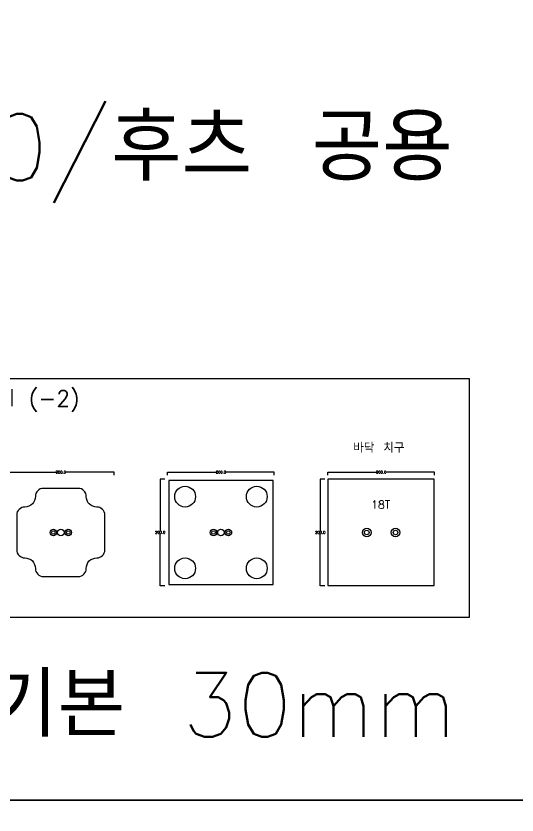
# Model space of a CAD drawing. Header units: millimetres. Extents: x 13291 to 28291, y 200 to 6643.
# Drawn here: x 14534 to 15473, y 3172 to 4669 of the extents above; entities that cross this region are included whole.
import ezdxf

# ---------------------------------------------------------------- set-up
doc = ezdxf.new("R2010")
doc.units = ezdxf.units.MM
for name, color, linetype in [('TEXT', 3, 'Continuous'), ('볼트 구멍', 7, 'Continuous'), ('치구', 7, 'Continuous'), ('치수', 7, 'Continuous')]:
    doc.layers.add(name, color=color, linetype=linetype)
doc.styles.get("Standard").update_dxf_attribs({"font": 'txt.shx', "bigfont": 'whgtxt.shx'})
doc.dimstyles.get("Standard").update_dxf_attribs({"dimtxt": 7, "dimasz": 0.18, "dimexe": 0.18, "dimexo": 0.0625, "dimgap": 0.09, "dimtad": 0, "dimtih": 1, "dimtoh": 1, "dimdec": 1, "dimzin": 0, "dimdsep": 46, "dimtxsty": 'Standard', "dimcen": 0.09, "dimadec": 0, "dimazin": 0, "dimtfac": 1, "dimtdec": 1, "dimtofl": 0, "dimtmove": 0, "dimatfit": 3, "dimfxl": 0, "dimtolj": 1, "dimtzin": 0, "dimarcsym": 0})

# ---------------------------------------------------------------- blocks, each defined once
blk = doc.blocks.new('*D90')
at = {"layer": 'Defpoints', "color": 0, "linetype": 'Continuous'}
for p in [(14817.9, 3808.7), (15017.9, 3814.6), (15017.9, 3808.7)]:
    blk.add_point(p, dxfattribs=at)
at = {"layer": '치수', "color": 0, "linetype": 'Continuous', "lineweight": -2}
for p, q in [((14817.9, 3808.7), (14817.9, 3814.8)), ((14818.1, 3814.6), (14909.1, 3814.6)), ((15017.7, 3814.6), (14926.7, 3814.6)), ((15017.9, 3808.7), (15017.9, 3814.8))]:
    blk.add_line(p, q, dxfattribs=at)
at = {"layer": '치수', "color": 0, "linetype": 'Continuous'}
for points in [[(14818.1, 3814.6), (14818.1, 3814.5), (14817.9, 3814.6)], [(15017.7, 3814.6), (15017.7, 3814.5), (15017.9, 3814.6)]]:
    blk.add_solid(points, dxfattribs=at)
at = {"layer": '치수', "color": 0, "linetype": 'Continuous', "insert": (14917.9, 3814.6), "char_height": 5, "attachment_point": 5}
blk.add_mtext('\\A1;200.0', dxfattribs=at)
blk = doc.blocks.new('*D91')
at = {"layer": 'Defpoints', "color": 0, "linetype": 'Continuous'}
for p in [(14813, 3801.6), (14804.1, 3601.6), (14813, 3601.6)]:
    blk.add_point(p, dxfattribs=at)
at = {"layer": '치수', "color": 0, "linetype": 'Continuous', "lineweight": -2}
for p, q in [((14812.9, 3801.6), (14803.9, 3801.6)), ((14804.1, 3801.4), (14804.1, 3704.2)), ((14804.1, 3601.8), (14804.1, 3699)), ((14812.9, 3601.6), (14803.9, 3601.6))]:
    blk.add_line(p, q, dxfattribs=at)
at = {"layer": '치수', "color": 0, "linetype": 'Continuous'}
for points in [[(14804.1, 3801.4), (14804.1, 3801.4), (14804.1, 3801.6)], [(14804.1, 3601.8), (14804.1, 3601.8), (14804.1, 3601.6)]]:
    blk.add_solid(points, dxfattribs=at)
at = {"layer": '치수', "color": 0, "linetype": 'Continuous', "insert": (14804.1, 3701.6), "char_height": 5, "attachment_point": 5}
blk.add_mtext('\\A1;200.0', dxfattribs=at)
blk = doc.blocks.new('*D93')
at = {"layer": 'Defpoints', "color": 0, "linetype": 'Continuous'}
for p in [(14517.9, 3808.7), (14717.9, 3814.6), (14717.9, 3808.7)]:
    blk.add_point(p, dxfattribs=at)
at = {"layer": '치수', "color": 0, "linetype": 'Continuous', "lineweight": -2}
for p, q in [((14517.9, 3808.7), (14517.9, 3814.8)), ((14518.1, 3814.6), (14609.1, 3814.6)), ((14717.7, 3814.6), (14626.7, 3814.6)), ((14717.9, 3808.7), (14717.9, 3814.8))]:
    blk.add_line(p, q, dxfattribs=at)
at = {"layer": '치수', "color": 0, "linetype": 'Continuous'}
for points in [[(14518.1, 3814.6), (14518.1, 3814.5), (14517.9, 3814.6)], [(14717.7, 3814.6), (14717.7, 3814.5), (14717.9, 3814.6)]]:
    blk.add_solid(points, dxfattribs=at)
at = {"layer": '치수', "color": 0, "linetype": 'Continuous', "insert": (14617.9, 3814.6), "char_height": 5, "attachment_point": 5}
blk.add_mtext('\\A1;200.0', dxfattribs=at)
blk = doc.blocks.new('*D99')
at = {"layer": 'Defpoints', "color": 0, "linetype": 'Continuous'}
for p in [(15118.2, 3808.7), (15318.2, 3814.6), (15318.2, 3808.7)]:
    blk.add_point(p, dxfattribs=at)
at = {"layer": '치수', "color": 0, "linetype": 'Continuous', "lineweight": -2}
for p, q in [((15118.2, 3808.7), (15118.2, 3814.8)), ((15118.3, 3814.6), (15209.3, 3814.6)), ((15318, 3814.6), (15227, 3814.6)), ((15318.2, 3808.7), (15318.2, 3814.8))]:
    blk.add_line(p, q, dxfattribs=at)
at = {"layer": '치수', "color": 0, "linetype": 'Continuous'}
for points in [[(15118.3, 3814.6), (15118.3, 3814.5), (15118.2, 3814.6)], [(15318, 3814.6), (15318, 3814.5), (15318.2, 3814.6)]]:
    blk.add_solid(points, dxfattribs=at)
at = {"layer": '치수', "color": 0, "linetype": 'Continuous', "insert": (15218.2, 3814.6), "char_height": 5, "attachment_point": 5}
blk.add_mtext('\\A1;200.0', dxfattribs=at)
blk = doc.blocks.new('*D100')
at = {"layer": 'Defpoints', "color": 0, "linetype": 'Continuous'}
for p in [(15113, 3801.6), (15104.1, 3601.6), (15113, 3601.6)]:
    blk.add_point(p, dxfattribs=at)
at = {"layer": '치수', "color": 0, "linetype": 'Continuous', "lineweight": -2}
for p, q in [((15112.9, 3801.6), (15103.9, 3801.6)), ((15104.1, 3801.4), (15104.1, 3704.2)), ((15104.1, 3601.8), (15104.1, 3699)), ((15112.9, 3601.6), (15103.9, 3601.6))]:
    blk.add_line(p, q, dxfattribs=at)
at = {"layer": '치수', "color": 0, "linetype": 'Continuous'}
for points in [[(15104.1, 3801.4), (15104.1, 3801.4), (15104.1, 3801.6)], [(15104.1, 3601.8), (15104.1, 3601.8), (15104.1, 3601.6)]]:
    blk.add_solid(points, dxfattribs=at)
at = {"layer": '치수', "color": 0, "linetype": 'Continuous', "insert": (15104.1, 3701.6), "char_height": 5, "attachment_point": 5}
blk.add_mtext('\\A1;200.0', dxfattribs=at)

msp = doc.modelspace()

# ---------------------------------------------------------------- linework, layer by layer
at = {"color": 6}
msp.add_lwpolyline([(13868.877, 3990.264), (15383.388, 3990.264), (15383.388, 3542.106), (13868.877, 3542.106)], close=True, dxfattribs=at)
at = {"layer": 'TEXT', "color": 6}
for points in [[(13291.441, 3199.699), (13291.441, 4699.699), (16291.441, 4699.699), (16291.441, 3199.699)], [(13291.441, 199.699), (13291.441, 3199.699), (16291.441, 3199.699), (16291.441, 199.699)]]:
    msp.add_lwpolyline(points, close=True, dxfattribs=at)
at = {"layer": '볼트 구멍', "color": 6}
for centre, radius in [((14603.9, 3701.581), 6), ((14631.9, 3701.581), 6), ((14903.9, 3701.581), 6), ((14931.9, 3701.581), 6), ((15191.15, 3701.518), 8), ((15245.15, 3701.518), 8)]:
    msp.add_circle(centre, radius, dxfattribs=at)
at = {"layer": '볼트 구멍', "color": 3}
for centre, radius in [((14603.9, 3701.581), 3.25), ((14617.9, 3701.581), 6), ((14631.9, 3701.581), 3.25), ((14903.9, 3701.581), 3.25), ((14917.9, 3701.581), 6), ((14931.9, 3701.581), 3.25), ((15191.15, 3701.518), 4.25), ((15245.15, 3701.518), 4.25)]:
    msp.add_circle(centre, radius, dxfattribs=at)
at = {"layer": '치구'}
for points in [[(14820.25, 3799.231), (14820.25, 3603.931), (15015.55, 3603.931), (15015.55, 3799.231)], [(15118.5, 3801.231), (15118.5, 3601.931), (15317.8, 3601.931), (15317.8, 3801.231)]]:
    msp.add_lwpolyline(points, close=True, dxfattribs=at)
msp.add_lwpolyline([(14535.25, 3668.927, 0.41846494), (14550.468, 3653.929, -0.42272923), (14570.248, 3634.148, 0.41846494), (14585.247, 3618.931), (14650.554, 3618.931, 0.41846494), (14665.552, 3634.148, -0.42272923), (14685.333, 3653.929, 0.41846494), (14700.55, 3668.927), (14700.55, 3734.234, 0.41846494), (14685.333, 3749.233, -0.42272923), (14665.552, 3769.013, 0.41846494), (14650.554, 3784.231), (14585.247, 3784.231, 0.41846494), (14570.248, 3769.013, -0.42272923), (14550.468, 3749.233, 0.41846494), (14535.25, 3734.234)], format="xyb", close=True, dxfattribs=at)
for centre in [(14850.75, 3768.731), (14985.05, 3768.731), (14850.75, 3634.431), (14985.05, 3634.431)]:
    msp.add_circle(centre, 19.5, dxfattribs=at)

# ---------------------------------------------------------------- texts
at = {"layer": 'TEXT', "linetype": 'Continuous'}
for s, height, p in [('목림 660/후츠 공용', 125, (13896.836, 4360.871)), ('바닥 치구', 18.75, (15165.825, 3851.195))]:
    msp.add_text(s, height=height, dxfattribs=at).set_placement(p)
at = {"layer": 'TEXT', "color": 1}
for s, height, p in [('박스 고 같거나 작게 (-2)', 30, (14197.103, 3937.902)), ('18T', 15, (15199.313, 3746.27))]:
    msp.add_text(s, height=height, dxfattribs=at).set_placement(p)
at = {"layer": 'TEXT', "color": 3}
msp.add_text('상 시접 기본 30mm', height=120, dxfattribs=at).set_placement((13889.994, 3318.72))

# ---------------------------------------------------------------- dimensions: what is measured, and where the dimension line sits
at = {"layer": '치수', "color": 4, "linetype": 'Continuous'}
for base, p1, p2, picture, middle in [((14717.9, 3814.571), (14517.9, 3808.687), (14717.9, 3808.687), '*D93', (14617.9, 3814.571)), ((15017.9, 3814.571), (14817.9, 3808.687), (15017.9, 3808.687), '*D90', (14917.9, 3814.571)), ((15318.15, 3814.571), (15118.15, 3808.687), (15318.15, 3808.687), '*D99', (15218.15, 3814.571))]:
    dim = msp.add_linear_dim(base=base, p1=p1, p2=p2, dimstyle='Standard', override={"dimtxt": 5}, dxfattribs=at)
    dim.commit()
    dim.dimension.update_dxf_attribs({"geometry": picture, "text_midpoint": middle})
for base, p1, p2, picture, middle in [((14804.104, 3601.581), (14813.009, 3801.581), (14813.009, 3601.581), '*D91', (14804.104, 3701.581)), ((15104.104, 3601.581), (15113.009, 3801.581), (15113.009, 3601.581), '*D100', (15104.104, 3701.581))]:
    dim = msp.add_linear_dim(base=base, p1=p1, p2=p2, angle=90, dimstyle='Standard', override={"dimtxt": 5}, dxfattribs=at)
    dim.commit()
    dim.dimension.update_dxf_attribs({"geometry": picture, "text_midpoint": middle})

doc.saveas('drawing.dxf')
